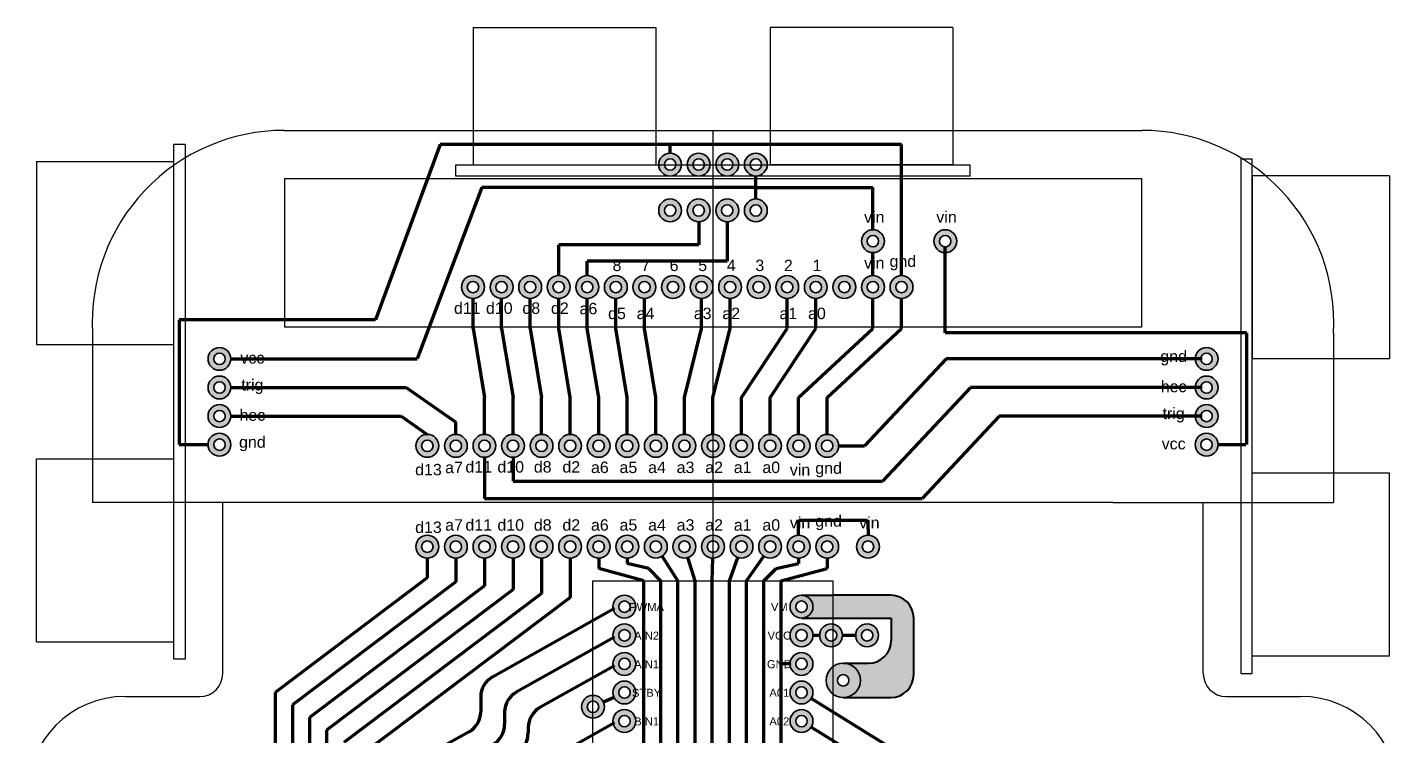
# Model space of a CAD drawing. Header units: millimetres. Extents: x 19 to 945, y 10 to 287.
# Drawn here: x 805.5 to 925.5, y 200.4 to 262.3 of the extents above; entities that cross this region are included whole.
import ezdxf

# ---------------------------------------------------------------- set-up
doc = ezdxf.new("R2010")
doc.units = ezdxf.units.MM
for name, color, linetype, lineweight in [('alimentacion', 7, 'Continuous', 40), ('ribetes', 7, 'Continuous', 100), ('TALADRO', 7, 'Continuous', 35)]:
    doc.layers.add(name, color=color, linetype=linetype, lineweight=lineweight)
for name, color, linetype in [('motores', 160, 'Continuous'), ('placas', 80, 'Continuous'), ('ruedas', 160, 'Continuous')]:
    doc.layers.add(name, color=color, linetype=linetype)
doc.styles.get("Standard").update_dxf_attribs({"font": 'arial.ttf'})

msp = doc.modelspace()

# ---------------------------------------------------------------- hatches: boundary and pattern name
at = {"layer": 'alimentacion'}
h = msp.add_hatch(color=256, dxfattribs=at)
h.dxf.hatch_style = 1
h.paths.add_polyline_path([(883.05, 210.7, 0.414214), (881.05, 212.7), (875.98, 212.7), (875.98, 210.7), (881.09, 210.7), (881.09, 208.76, -0.414214), (879.09, 206.76), (876.88, 206.76, -0.414214), (878.38, 205.26, -0.414214), (876.88, 203.76), (878.83, 203.76), (881.05, 203.76, 0.414214), (883.05, 205.76)])
h.paths.add_polyline_path([(875.98, 212.7), (873.23, 212.7, -0.414214), (874.23, 211.7, -0.414214), (873.23, 210.7), (875.55, 210.7), (875.98, 210.7)])
at = {"layer": 'TALADRO'}
h = msp.add_hatch(color=256, dxfattribs=at)
h.dxf.hatch_style = 1
h.paths.add_polyline_path([(862.73, 250.36, 1), (860.73, 250.36, 1)])
h.paths.add_polyline_path([(861.23, 250.36, -1), (862.23, 250.36, -1)], flags=16)
h = msp.add_hatch(color=256, dxfattribs=at)
h.dxf.hatch_style = 1
h.paths.add_polyline_path([(865.23, 250.36, 1), (863.23, 250.36, 1)])
h.paths.add_polyline_path([(863.73, 250.36, -1), (864.73, 250.36, -1)], flags=16)
h = msp.add_hatch(color=256, dxfattribs=at)
h.dxf.hatch_style = 1
h.paths.add_polyline_path([(867.73, 250.36, 1), (865.73, 250.36, 1)])
h.paths.add_polyline_path([(866.23, 250.36, -1), (867.23, 250.36, -1)], flags=16)
h = msp.add_hatch(color=256, dxfattribs=at)
h.dxf.hatch_style = 1
h.paths.add_polyline_path([(870.23, 250.36, 1), (868.23, 250.36, 1)])
h.paths.add_polyline_path([(868.73, 250.36, -1), (869.73, 250.36, -1)], flags=16)
h = msp.add_hatch(color=256, dxfattribs=at)
h.dxf.hatch_style = 1
h.paths.add_polyline_path([(862.73, 246.35, 1), (860.73, 246.35, 1)])
h.paths.add_polyline_path([(861.23, 246.35, -1), (862.23, 246.35, -1)], flags=16)
h = msp.add_hatch(color=256, dxfattribs=at)
h.dxf.hatch_style = 1
h.paths.add_polyline_path([(865.23, 246.35, 1), (863.23, 246.35, 1)])
h.paths.add_polyline_path([(863.73, 246.35, -1), (864.73, 246.35, -1)], flags=16)
h = msp.add_hatch(color=256, dxfattribs=at)
h.dxf.hatch_style = 1
h.paths.add_polyline_path([(867.73, 246.35, 1), (865.73, 246.35, 1)])
h.paths.add_polyline_path([(866.23, 246.35, -1), (867.23, 246.35, -1)], flags=16)
h = msp.add_hatch(color=256, dxfattribs=at)
h.dxf.hatch_style = 1
h.paths.add_polyline_path([(870.23, 246.35, 1), (868.23, 246.35, 1)])
h.paths.add_polyline_path([(868.73, 246.35, -1), (869.73, 246.35, -1)], flags=16)
h = msp.add_hatch(color=256, dxfattribs=at)
h.dxf.hatch_style = 1
h.paths.add_polyline_path([(880.48, 243.66, 1), (878.48, 243.66, 1)])
h.paths.add_polyline_path([(878.98, 243.66, -1), (879.98, 243.66, -1)], flags=16)
h = msp.add_hatch(color=256, dxfattribs=at)
h.dxf.hatch_style = 1
h.paths.add_polyline_path([(886.81, 243.66, 1), (884.81, 243.66, 1)])
h.paths.add_polyline_path([(885.31, 243.66, -1), (886.31, 243.66, -1)], flags=16)
h = msp.add_hatch(color=256, dxfattribs=at)
h.dxf.hatch_style = 1
h.paths.add_polyline_path([(845.48, 239.65, 1), (843.48, 239.65, 1)])
h.paths.add_polyline_path([(843.98, 239.65, -1), (844.98, 239.65, -1)], flags=16)
h = msp.add_hatch(color=256, dxfattribs=at)
h.dxf.hatch_style = 1
h.paths.add_polyline_path([(847.98, 239.65, 1), (845.98, 239.65, 1)])
h.paths.add_polyline_path([(846.48, 239.65, -1), (847.48, 239.65, -1)], flags=16)
h = msp.add_hatch(color=256, dxfattribs=at)
h.dxf.hatch_style = 1
h.paths.add_polyline_path([(850.48, 239.65, 1), (848.48, 239.65, 1)])
h.paths.add_polyline_path([(848.98, 239.65, -1), (849.98, 239.65, -1)], flags=16)
h = msp.add_hatch(color=256, dxfattribs=at)
h.dxf.hatch_style = 1
h.paths.add_polyline_path([(852.98, 239.65, 1), (850.98, 239.65, 1)])
h.paths.add_polyline_path([(851.48, 239.65, -1), (852.48, 239.65, -1)], flags=16)
h = msp.add_hatch(color=256, dxfattribs=at)
h.dxf.hatch_style = 1
h.paths.add_polyline_path([(853.48, 239.65, 1), (855.48, 239.65, 1)])
h.paths.add_polyline_path([(854.98, 239.65, -1), (853.98, 239.65, -1)], flags=16)
h = msp.add_hatch(color=256, dxfattribs=at)
h.dxf.hatch_style = 1
h.paths.add_polyline_path([(857.98, 239.65, 1), (855.98, 239.65, 1)])
h.paths.add_polyline_path([(856.48, 239.65, -1), (857.48, 239.65, -1)], flags=16)
h = msp.add_hatch(color=256, dxfattribs=at)
h.dxf.hatch_style = 1
h.paths.add_polyline_path([(860.48, 239.65, 1), (858.48, 239.65, 1)])
h.paths.add_polyline_path([(858.98, 239.65, -1), (859.98, 239.65, -1)], flags=16)
h = msp.add_hatch(color=256, dxfattribs=at)
h.dxf.hatch_style = 1
h.paths.add_polyline_path([(862.98, 239.65, 1), (860.98, 239.65, 1)])
h.paths.add_polyline_path([(861.48, 239.65, -1), (862.48, 239.65, -1)], flags=16)
h = msp.add_hatch(color=256, dxfattribs=at)
h.dxf.hatch_style = 1
h.paths.add_polyline_path([(865.48, 239.65, 1), (863.48, 239.65, 1)])
h.paths.add_polyline_path([(863.98, 239.65, -1), (864.98, 239.65, -1)], flags=16)
h = msp.add_hatch(color=256, dxfattribs=at)
h.dxf.hatch_style = 1
h.paths.add_polyline_path([(867.98, 239.65, 1), (865.98, 239.65, 1)])
h.paths.add_polyline_path([(866.48, 239.65, -1), (867.48, 239.65, -1)], flags=16)
h = msp.add_hatch(color=256, dxfattribs=at)
h.dxf.hatch_style = 1
h.paths.add_polyline_path([(870.48, 239.65, 1), (868.48, 239.65, 1)])
h.paths.add_polyline_path([(868.98, 239.65, -1), (869.98, 239.65, -1)], flags=16)
h = msp.add_hatch(color=256, dxfattribs=at)
h.dxf.hatch_style = 1
h.paths.add_polyline_path([(872.98, 239.65, 1), (870.98, 239.65, 1)])
h.paths.add_polyline_path([(871.48, 239.65, -1), (872.48, 239.65, -1)], flags=16)
h = msp.add_hatch(color=256, dxfattribs=at)
h.dxf.hatch_style = 1
h.paths.add_polyline_path([(875.48, 239.65, 1), (873.48, 239.65, 1)])
h.paths.add_polyline_path([(873.98, 239.65, -1), (874.98, 239.65, -1)], flags=16)
h = msp.add_hatch(color=256, dxfattribs=at)
h.dxf.hatch_style = 1
h.paths.add_polyline_path([(877.98, 239.65, 1), (875.98, 239.65, 1)])
h.paths.add_polyline_path([(876.48, 239.65, -1), (877.48, 239.65, -1)], flags=16)
h = msp.add_hatch(color=256, dxfattribs=at)
h.dxf.hatch_style = 1
h.paths.add_polyline_path([(880.48, 239.65, 1), (878.48, 239.65, 1)])
h.paths.add_polyline_path([(878.98, 239.65, -1), (879.98, 239.65, -1)], flags=16)
h = msp.add_hatch(color=256, dxfattribs=at)
h.dxf.hatch_style = 1
h.paths.add_polyline_path([(882.98, 239.65, 1), (880.98, 239.65, 1)])
h.paths.add_polyline_path([(881.48, 239.65, -1), (882.48, 239.65, -1)], flags=16)
h = msp.add_hatch(color=256, dxfattribs=at)
h.dxf.hatch_style = 1
h.paths.add_polyline_path([(823.29, 233.37, 1), (821.29, 233.37, 1)])
h.paths.add_polyline_path([(821.79, 233.37, -1), (822.79, 233.37, -1)], flags=16)
h = msp.add_hatch(color=256, dxfattribs=at)
h.dxf.hatch_style = 1
h.paths.add_polyline_path([(909.68, 233.37, 1), (907.68, 233.37, 1)])
h.paths.add_polyline_path([(908.18, 233.37, -1), (909.18, 233.37, -1)], flags=16)
h = msp.add_hatch(color=256, dxfattribs=at)
h.dxf.hatch_style = 1
h.paths.add_polyline_path([(823.29, 230.87, 1), (821.29, 230.87, 1)])
h.paths.add_polyline_path([(821.79, 230.87, -1), (822.79, 230.87, -1)], flags=16)
h = msp.add_hatch(color=256, dxfattribs=at)
h.dxf.hatch_style = 1
h.paths.add_polyline_path([(909.68, 230.87, 1), (907.68, 230.87, 1)])
h.paths.add_polyline_path([(908.18, 230.87, -1), (909.18, 230.87, -1)], flags=16)
h = msp.add_hatch(color=256, dxfattribs=at)
h.dxf.hatch_style = 1
h.paths.add_polyline_path([(823.29, 228.37, 1), (821.29, 228.37, 1)])
h.paths.add_polyline_path([(821.79, 228.37, -1), (822.79, 228.37, -1)], flags=16)
h = msp.add_hatch(color=256, dxfattribs=at)
h.dxf.hatch_style = 1
h.paths.add_polyline_path([(909.68, 228.37, 1), (907.68, 228.37, 1)])
h.paths.add_polyline_path([(908.18, 228.37, -1), (909.18, 228.37, -1)], flags=16)
h = msp.add_hatch(color=256, dxfattribs=at)
h.dxf.hatch_style = 1
h.paths.add_polyline_path([(823.29, 225.87, 1), (821.29, 225.87, 1)])
h.paths.add_polyline_path([(821.79, 225.87, -1), (822.79, 225.87, -1)], flags=16)
h = msp.add_hatch(color=256, dxfattribs=at)
h.dxf.hatch_style = 1
h.paths.add_polyline_path([(909.68, 225.87, 1), (907.68, 225.87, 1)])
h.paths.add_polyline_path([(908.18, 225.87, -1), (909.18, 225.87, -1)], flags=16)
h = msp.add_hatch(color=256, dxfattribs=at)
h.dxf.hatch_style = 1
h.paths.add_polyline_path([(841.48, 225.77, 1), (839.48, 225.77, 1)])
h.paths.add_polyline_path([(839.98, 225.77, -1), (840.98, 225.77, -1)], flags=16)
h = msp.add_hatch(color=256, dxfattribs=at)
h.dxf.hatch_style = 1
h.paths.add_polyline_path([(843.98, 225.77, 1), (841.98, 225.77, 1)])
h.paths.add_polyline_path([(842.48, 225.77, -1), (843.48, 225.77, -1)], flags=16)
h = msp.add_hatch(color=256, dxfattribs=at)
h.dxf.hatch_style = 1
h.paths.add_polyline_path([(846.48, 225.77, 1), (844.48, 225.77, 1)])
h.paths.add_polyline_path([(844.98, 225.77, -1), (845.98, 225.77, -1)], flags=16)
h = msp.add_hatch(color=256, dxfattribs=at)
h.dxf.hatch_style = 1
h.paths.add_polyline_path([(848.98, 225.77, 1), (846.98, 225.77, 1)])
h.paths.add_polyline_path([(847.48, 225.77, -1), (848.48, 225.77, -1)], flags=16)
h = msp.add_hatch(color=256, dxfattribs=at)
h.dxf.hatch_style = 1
h.paths.add_polyline_path([(851.48, 225.77, 1), (849.48, 225.77, 1)])
h.paths.add_polyline_path([(849.98, 225.77, -1), (850.98, 225.77, -1)], flags=16)
h = msp.add_hatch(color=256, dxfattribs=at)
h.dxf.hatch_style = 1
h.paths.add_polyline_path([(853.98, 225.77, 1), (851.98, 225.77, 1)])
h.paths.add_polyline_path([(852.48, 225.77, -1), (853.48, 225.77, -1)], flags=16)
h = msp.add_hatch(color=256, dxfattribs=at)
h.dxf.hatch_style = 1
h.paths.add_polyline_path([(854.48, 225.77, 1), (856.48, 225.77, 1)])
h.paths.add_polyline_path([(855.98, 225.77, -1), (854.98, 225.77, -1)], flags=16)
h = msp.add_hatch(color=256, dxfattribs=at)
h.dxf.hatch_style = 1
h.paths.add_polyline_path([(856.98, 225.77, 1), (858.98, 225.77, 1)])
h.paths.add_polyline_path([(858.48, 225.77, -1), (857.48, 225.77, -1)], flags=16)
h = msp.add_hatch(color=256, dxfattribs=at)
h.dxf.hatch_style = 1
h.paths.add_polyline_path([(859.48, 225.77, 1), (861.48, 225.77, 1)])
h.paths.add_polyline_path([(860.98, 225.77, -1), (859.98, 225.77, -1)], flags=16)
h = msp.add_hatch(color=256, dxfattribs=at)
h.dxf.hatch_style = 1
h.paths.add_polyline_path([(861.98, 225.77, 1), (863.98, 225.77, 1)])
h.paths.add_polyline_path([(863.48, 225.77, -1), (862.48, 225.77, -1)], flags=16)
h = msp.add_hatch(color=256, dxfattribs=at)
h.dxf.hatch_style = 1
h.paths.add_polyline_path([(864.48, 225.77, 1), (866.48, 225.77, 1)])
h.paths.add_polyline_path([(865.98, 225.77, -1), (864.98, 225.77, -1)], flags=16)
h = msp.add_hatch(color=256, dxfattribs=at)
h.dxf.hatch_style = 1
h.paths.add_polyline_path([(866.98, 225.77, 1), (868.98, 225.77, 1)])
h.paths.add_polyline_path([(868.48, 225.77, -1), (867.48, 225.77, -1)], flags=16)
h = msp.add_hatch(color=256, dxfattribs=at)
h.dxf.hatch_style = 1
h.paths.add_polyline_path([(869.48, 225.77, 1), (871.48, 225.77, 1)])
h.paths.add_polyline_path([(870.98, 225.77, -1), (869.98, 225.77, -1)], flags=16)
h = msp.add_hatch(color=256, dxfattribs=at)
h.dxf.hatch_style = 1
h.paths.add_polyline_path([(871.98, 225.77, 1), (873.98, 225.77, 1)])
h.paths.add_polyline_path([(873.48, 225.77, -1), (872.48, 225.77, -1)], flags=16)
h = msp.add_hatch(color=256, dxfattribs=at)
h.dxf.hatch_style = 1
h.paths.add_polyline_path([(874.48, 225.77, 1), (876.48, 225.77, 1)])
h.paths.add_polyline_path([(875.98, 225.77, -1), (874.98, 225.77, -1)], flags=16)
h = msp.add_hatch(color=256, dxfattribs=at)
h.dxf.hatch_style = 1
h.paths.add_polyline_path([(841.48, 216.95, 1), (839.48, 216.95, 1)])
h.paths.add_polyline_path([(839.98, 216.95, -1), (840.98, 216.95, -1)], flags=16)
h = msp.add_hatch(color=256, dxfattribs=at)
h.dxf.hatch_style = 1
h.paths.add_polyline_path([(843.98, 216.95, 1), (841.98, 216.95, 1)])
h.paths.add_polyline_path([(842.48, 216.95, -1), (843.48, 216.95, -1)], flags=16)
h = msp.add_hatch(color=256, dxfattribs=at)
h.dxf.hatch_style = 1
h.paths.add_polyline_path([(846.48, 216.95, 1), (844.48, 216.95, 1)])
h.paths.add_polyline_path([(844.98, 216.95, -1), (845.98, 216.95, -1)], flags=16)
h = msp.add_hatch(color=256, dxfattribs=at)
h.dxf.hatch_style = 1
h.paths.add_polyline_path([(848.98, 216.95, 1), (846.98, 216.95, 1)])
h.paths.add_polyline_path([(847.48, 216.95, -1), (848.48, 216.95, -1)], flags=16)
h = msp.add_hatch(color=256, dxfattribs=at)
h.dxf.hatch_style = 1
h.paths.add_polyline_path([(851.48, 216.95, 1), (849.48, 216.95, 1)])
h.paths.add_polyline_path([(849.98, 216.95, -1), (850.98, 216.95, -1)], flags=16)
h = msp.add_hatch(color=256, dxfattribs=at)
h.dxf.hatch_style = 1
h.paths.add_polyline_path([(853.98, 216.95, 1), (851.98, 216.95, 1)])
h.paths.add_polyline_path([(852.48, 216.95, -1), (853.48, 216.95, -1)], flags=16)
h = msp.add_hatch(color=256, dxfattribs=at)
h.dxf.hatch_style = 1
h.paths.add_polyline_path([(856.48, 216.95, 1), (854.48, 216.95, 1)])
h.paths.add_polyline_path([(854.98, 216.95, -1), (855.98, 216.95, -1)], flags=16)
h = msp.add_hatch(color=256, dxfattribs=at)
h.dxf.hatch_style = 1
h.paths.add_polyline_path([(858.98, 216.95, 1), (856.98, 216.95, 1)])
h.paths.add_polyline_path([(857.48, 216.95, -1), (858.48, 216.95, -1)], flags=16)
h = msp.add_hatch(color=256, dxfattribs=at)
h.dxf.hatch_style = 1
h.paths.add_polyline_path([(861.48, 216.95, 1), (859.48, 216.95, 1)])
h.paths.add_polyline_path([(859.98, 216.95, -1), (860.98, 216.95, -1)], flags=16)
h = msp.add_hatch(color=256, dxfattribs=at)
h.dxf.hatch_style = 1
h.paths.add_polyline_path([(863.98, 216.95, 1), (861.98, 216.95, 1)])
h.paths.add_polyline_path([(862.48, 216.95, -1), (863.48, 216.95, -1)], flags=16)
h = msp.add_hatch(color=256, dxfattribs=at)
h.dxf.hatch_style = 1
h.paths.add_polyline_path([(866.48, 216.95, 1), (864.48, 216.95, 1)])
h.paths.add_polyline_path([(864.98, 216.95, -1), (865.98, 216.95, -1)], flags=16)
h = msp.add_hatch(color=256, dxfattribs=at)
h.dxf.hatch_style = 1
h.paths.add_polyline_path([(868.98, 216.95, 1), (866.98, 216.95, 1)])
h.paths.add_polyline_path([(867.48, 216.95, -1), (868.48, 216.95, -1)], flags=16)
h = msp.add_hatch(color=256, dxfattribs=at)
h.dxf.hatch_style = 1
h.paths.add_polyline_path([(871.48, 216.95, 1), (869.48, 216.95, 1)])
h.paths.add_polyline_path([(869.98, 216.95, -1), (870.98, 216.95, -1)], flags=16)
h = msp.add_hatch(color=256, dxfattribs=at)
h.dxf.hatch_style = 1
h.paths.add_polyline_path([(873.98, 216.95, 1), (871.98, 216.95, 1)])
h.paths.add_polyline_path([(872.48, 216.95, -1), (873.48, 216.95, -1)], flags=16)
h = msp.add_hatch(color=256, dxfattribs=at)
h.dxf.hatch_style = 1
h.paths.add_polyline_path([(876.48, 216.95, 1), (874.48, 216.95, 1)])
h.paths.add_polyline_path([(874.98, 216.95, -1), (875.98, 216.95, -1)], flags=16)
h = msp.add_hatch(color=256, dxfattribs=at)
h.dxf.hatch_style = 1
h.paths.add_polyline_path([(880.05, 216.95, 1), (878.05, 216.95, 1)])
h.paths.add_polyline_path([(878.55, 216.95, -1), (879.55, 216.95, -1)], flags=16)
h = msp.add_hatch(color=256, dxfattribs=at)
h.dxf.hatch_style = 1
h.paths.add_polyline_path([(858.73, 211.7, 1), (856.73, 211.7, 1)])
h.paths.add_polyline_path([(857.23, 211.7, -1), (858.23, 211.7, -1)], flags=16)
h = msp.add_hatch(color=256, dxfattribs=at)
h.dxf.hatch_style = 1
h.paths.add_polyline_path([(874.23, 211.7, 1), (872.23, 211.7, 1)])
h.paths.add_polyline_path([(872.73, 211.7, -1), (873.73, 211.7, -1)], flags=16)
h = msp.add_hatch(color=256, dxfattribs=at)
h.dxf.hatch_style = 1
h.paths.add_polyline_path([(858.73, 209.2, 1), (856.73, 209.2, 1)])
h.paths.add_polyline_path([(857.23, 209.2, -1), (858.23, 209.2, -1)], flags=16)
h = msp.add_hatch(color=256, dxfattribs=at)
h.dxf.hatch_style = 1
h.paths.add_polyline_path([(874.23, 209.2, 1), (872.23, 209.2, 1)])
h.paths.add_polyline_path([(872.73, 209.2, -1), (873.73, 209.2, -1)], flags=16)
h = msp.add_hatch(color=256, dxfattribs=at)
h.dxf.hatch_style = 1
h.paths.add_polyline_path([(876.82, 209.2, 1), (874.82, 209.2, 1)])
h.paths.add_polyline_path([(875.32, 209.2, -1), (876.32, 209.2, -1)], flags=16)
h = msp.add_hatch(color=256, dxfattribs=at)
h.dxf.hatch_style = 1
h.paths.add_polyline_path([(879.97, 209.2, 1), (877.97, 209.2, 1)])
h.paths.add_polyline_path([(878.47, 209.2, -1), (879.47, 209.2, -1)], flags=16)
h = msp.add_hatch(color=256, dxfattribs=at)
h.dxf.hatch_style = 1
h.paths.add_polyline_path([(858.73, 206.7, 1), (856.73, 206.7, 1)])
h.paths.add_polyline_path([(857.23, 206.7, -1), (858.23, 206.7, -1)], flags=16)
h = msp.add_hatch(color=256, dxfattribs=at)
h.dxf.hatch_style = 1
h.paths.add_polyline_path([(874.23, 206.7, 1), (872.23, 206.7, 1)])
h.paths.add_polyline_path([(872.73, 206.7, -1), (873.73, 206.7, -1)], flags=16)
h = msp.add_hatch(color=256, dxfattribs=at)
h.dxf.hatch_style = 1
h.paths.add_polyline_path([(875.98, 206.47), (875.98, 204.06, 0.61711), (878.38, 205.26, 0.61711)])
h.paths.add_polyline_path([(876.38, 205.26, -1), (877.38, 205.26, -1)], flags=16)
h.paths.add_polyline_path([(875.98, 206.47, 0.236774), (875.38, 205.26, 0.236774), (875.98, 204.06)])
h = msp.add_hatch(color=256, dxfattribs=at)
h.dxf.hatch_style = 1
h.paths.add_polyline_path([(858.73, 204.2, 1), (856.73, 204.2, 1)])
h.paths.add_polyline_path([(857.23, 204.2, -1), (858.23, 204.2, -1)], flags=16)
h = msp.add_hatch(color=256, dxfattribs=at)
h.dxf.hatch_style = 1
h.paths.add_polyline_path([(874.23, 204.2, 1), (872.23, 204.2, 1)])
h.paths.add_polyline_path([(872.73, 204.2, -1), (873.73, 204.2, -1)], flags=16)
h = msp.add_hatch(color=256, dxfattribs=at)
h.dxf.hatch_style = 1
h.paths.add_polyline_path([(855.98, 202.95, 1), (853.98, 202.95, 1)])
h.paths.add_polyline_path([(854.48, 202.95, -1), (855.48, 202.95, -1)], flags=16)
h = msp.add_hatch(color=256, dxfattribs=at)
h.dxf.hatch_style = 1
h.paths.add_polyline_path([(858.73, 201.7, 1), (856.73, 201.7, 1)])
h.paths.add_polyline_path([(857.23, 201.7, -1), (858.23, 201.7, -1)], flags=16)
h = msp.add_hatch(color=256, dxfattribs=at)
h.dxf.hatch_style = 1
h.paths.add_polyline_path([(874.23, 201.7, 1), (872.23, 201.7, 1)])
h.paths.add_polyline_path([(872.73, 201.7, -1), (873.73, 201.7, -1)], flags=16)

# ---------------------------------------------------------------- linework, layer by layer
for p, q in [((827.96, 253.35), (903.01, 253.35)), ((811.18, 235.63), (811.18, 220.82)), ((919.78, 235.63), (919.78, 220.82)), ((830.48, 220.82), (811.18, 220.82)), ((822.58, 205.85), (822.58, 220.82)), ((900.48, 220.82), (830.48, 220.82)), ((900.48, 220.82), (919.78, 220.82)), ((908.39, 205.85), (908.39, 220.82)), ((814.03, 203.85), (820.58, 203.85)), ((910.39, 203.85), (916.94, 203.85))]:
    msp.add_line(p, q)
for centre, radius, start, end in [((827.96, 236.55), 16.8, 90, 183.1307), ((903.01, 236.55), 16.8, 356.8693, 90), ((820.58, 205.85), 2, 270, 0), ((910.39, 205.85), 2, 180, 270), ((814.03, 195.3), 8.55, 90, 179.9997), ((916.94, 195.3), 8.55, 0.0003, 90)]:
    msp.add_arc(centre, radius, start, end)
at = {"layer": 'alimentacion'}
for p, q in [((873.23, 212.7), (876.02, 212.7)), ((881.05, 212.7), (876.02, 212.7)), ((873.23, 210.7), (875.55, 210.7)), ((875.55, 210.7), (881.09, 210.7)), ((881.09, 210.7), (881.09, 208.76)), ((883.05, 205.76), (883.05, 210.7)), ((876.88, 206.76), (879.09, 206.76)), ((876.88, 203.76), (878.83, 203.76)), ((878.83, 203.76), (881.05, 203.76))]:
    msp.add_line(p, q, dxfattribs=at)
for centre, start, end in [((881.05, 210.7), 0, 90), ((879.09, 208.76), 270, 0), ((881.05, 205.76), 270, 0)]:
    msp.add_arc(centre, 2, start, end, dxfattribs=at)
at = {"layer": 'motores'}
for p, q in [((827.98, 249.15), (902.98, 249.15)), ((827.98, 249.15), (827.98, 236.15)), ((902.98, 249.15), (902.98, 236.15)), ((902.98, 236.15), (827.98, 236.15))]:
    msp.add_line(p, q, dxfattribs=at)
at = {"layer": 'placas'}
for p, q in [((844.48, 262.35), (860.48, 262.35)), ((844.48, 262.35), (844.48, 250.35)), ((860.48, 262.35), (860.48, 250.35)), ((886.48, 262.35), (870.48, 262.35)), ((870.48, 262.35), (870.48, 250.35)), ((886.48, 262.35), (886.48, 250.35)), ((818.29, 207.12), (818.29, 252.12)), ((819.29, 252.12), (818.29, 252.12)), ((819.29, 252.12), (819.29, 207.12)), ((911.68, 250.87), (911.68, 205.87)), ((911.68, 250.87), (912.68, 250.87)), ((912.68, 205.87), (912.68, 250.87)), ((806.29, 250.62), (806.29, 234.62)), ((806.29, 250.62), (818.29, 250.62)), ((842.98, 249.35), (842.98, 250.35)), ((842.98, 250.35), (887.98, 250.35)), ((844.48, 250.35), (860.48, 250.35)), ((886.48, 250.35), (870.48, 250.35)), ((887.98, 249.35), (887.98, 250.35)), ((887.98, 249.35), (842.98, 249.35)), ((912.68, 249.37), (912.68, 233.37)), ((924.68, 249.37), (912.68, 249.37)), ((924.68, 249.37), (924.68, 233.37)), ((806.29, 234.62), (818.29, 234.62)), ((924.68, 233.37), (912.68, 233.37)), ((806.29, 208.62), (806.29, 224.62)), ((806.29, 224.62), (818.29, 224.62)), ((924.68, 223.37), (912.68, 223.37)), ((912.68, 207.37), (912.68, 223.37)), ((924.68, 207.37), (924.68, 223.37)), ((854.98, 213.95), (875.98, 213.95)), ((854.98, 191.95), (854.98, 213.95)), ((875.98, 213.95), (875.98, 191.95)), ((806.29, 208.62), (818.29, 208.62)), ((819.29, 207.12), (818.29, 207.12)), ((924.68, 207.37), (912.68, 207.37)), ((911.68, 205.87), (912.68, 205.87))]:
    msp.add_line(p, q, dxfattribs=at)
at = {"layer": 'ribetes'}
for p, q in [((841.61, 252.12), (835.95, 236.79)), ((858.73, 252.12), (841.61, 252.12)), ((881.98, 252.12), (858.73, 252.12)), ((861.73, 251.36), (861.73, 252.12)), ((881.98, 240.65), (881.98, 252.12)), ((869.23, 247.35), (869.23, 249.36)), ((845.26, 248.35), (839.6, 233.37)), ((869.23, 248.35), (845.26, 248.35)), ((869.23, 248.35), (879.48, 248.35)), ((879.48, 244.66), (879.48, 248.35)), ((864.23, 245.35), (864.23, 243.33)), ((866.73, 245.35), (866.73, 241.92)), ((851.98, 240.65), (851.98, 243.33)), ((864.23, 243.33), (851.98, 243.33)), ((879.48, 240.65), (879.48, 242.66)), ((885.81, 235.64), (885.81, 243.16)), ((854.48, 240.65), (854.48, 241.92)), ((866.73, 241.92), (854.48, 241.92)), ((844.48, 236.02), (844.48, 238.65)), ((846.98, 236.02), (846.98, 238.65)), ((849.48, 236.02), (849.48, 238.65)), ((851.98, 236.02), (851.98, 238.65)), ((854.48, 236.02), (854.48, 238.65)), ((856.98, 236.02), (856.98, 238.65)), ((856.98, 236.02), (856.98, 238.65)), ((859.48, 236.02), (859.48, 238.65)), ((864.48, 236.02), (864.48, 238.65)), ((866.98, 236.02), (866.98, 238.65)), ((871.98, 236.02), (871.98, 238.65)), ((874.48, 236.02), (874.48, 238.65)), ((879.48, 236.02), (879.48, 238.65)), ((881.98, 236.02), (881.98, 238.65)), ((835.95, 236.79), (818.76, 236.79)), ((818.76, 236.79), (818.76, 225.87)), ((844.48, 236.02), (845.48, 229.98)), ((846.98, 236.02), (847.98, 229.98)), ((849.48, 236.02), (850.48, 229.98)), ((852.98, 229.98), (851.98, 236.02)), ((855.48, 229.98), (854.48, 236.02)), ((857.98, 229.98), (856.98, 236.02)), ((860.48, 229.98), (859.48, 236.02)), ((862.98, 229.98), (864.48, 236.02)), ((865.48, 229.98), (866.98, 236.02)), ((867.98, 229.98), (871.98, 236.02)), ((870.48, 229.98), (874.48, 236.02)), ((872.98, 229.98), (879.48, 236.02)), ((875.48, 229.98), (881.98, 236.02)), ((912.18, 235.64), (885.81, 235.64)), ((912.18, 235.64), (912.18, 225.87)), ((823.29, 233.37), (839.6, 233.37)), ((885.88, 233.37), (878.73, 225.77)), ((908.28, 233.37), (885.88, 233.37)), ((823.29, 230.87), (838.63, 230.87)), ((838.63, 230.87), (842.98, 227.84)), ((888.02, 230.87), (880.32, 222.67)), ((908.28, 230.87), (888.02, 230.87)), ((845.48, 226.77), (845.48, 229.98)), ((847.98, 226.77), (847.98, 229.98)), ((850.48, 226.77), (850.48, 229.98)), ((852.98, 226.77), (852.98, 229.98)), ((855.48, 226.77), (855.48, 229.98)), ((857.98, 226.77), (857.98, 229.98)), ((860.48, 226.77), (860.48, 229.98)), ((862.98, 226.77), (862.98, 229.98)), ((865.48, 226.77), (865.48, 229.98)), ((867.98, 226.77), (867.98, 229.98)), ((870.48, 226.77), (870.48, 229.98)), ((872.98, 226.77), (872.98, 229.98)), ((875.48, 226.77), (875.48, 229.98)), ((823.29, 228.37), (838.18, 228.37)), ((838.18, 228.37), (840.48, 226.77)), ((890.54, 228.37), (883.78, 221.17)), ((885.67, 228.37), (885.67, 228.37)), ((908.29, 228.37), (890.54, 228.37)), ((842.98, 226.77), (842.98, 227.84)), ((818.76, 225.87), (821.29, 225.87)), ((876.48, 225.77), (878.73, 225.77)), ((909.68, 225.87), (912.13, 225.87)), ((845.48, 224.77), (845.48, 221.17)), ((847.98, 224.77), (847.98, 222.67)), ((847.98, 222.67), (880.32, 222.67)), ((845.48, 221.17), (883.78, 221.17)), ((872.98, 217.95), (872.98, 219.26)), ((872.98, 219.26), (879, 219.26)), ((879, 219.26), (879.05, 218.22)), ((879.05, 218.22), (879.05, 217.95)), ((862.42, 213.95), (861.03, 216.11)), ((866.92, 213.95), (867.65, 216.01)), ((868.42, 213.95), (869.92, 216.13)), ((840.48, 215.95), (840.48, 214.23)), ((842.98, 215.95), (842.98, 213.88)), ((845.48, 215.95), (845.48, 213.54)), ((847.98, 215.95), (847.98, 213.2)), ((850.48, 215.95), (850.48, 212.85)), ((852.98, 215.95), (852.98, 212.51)), ((855.48, 215.95), (855.48, 215.03)), ((859.42, 213.95), (855.48, 215.03)), ((857.98, 215.95), (857.98, 215.49)), ((859.86, 215.03), (857.98, 215.49)), ((860.92, 213.95), (859.86, 215.03)), ((863.92, 213.95), (863.28, 216)), ((865.42, 213.95), (865.46, 215.95)), ((869.92, 213.95), (871.02, 215.03)), ((871.02, 215.03), (872.98, 215.49)), ((871.42, 213.95), (875.48, 215.03)), ((872.98, 215.95), (872.98, 215.49)), ((875.48, 215.95), (875.48, 215.03)), ((840.48, 214.23), (827.17, 204.21)), ((842.98, 213.88), (828.67, 203.11)), ((859.42, 135), (859.42, 213.95)), ((860.92, 135), (860.92, 213.95)), ((862.42, 135), (862.42, 213.95)), ((863.92, 135), (863.92, 213.95)), ((865.42, 135), (865.42, 213.95)), ((866.92, 135), (866.92, 213.95)), ((868.42, 135), (868.42, 213.95)), ((869.92, 135), (869.92, 213.95)), ((871.42, 213.95), (871.42, 194.2)), ((845.48, 213.54), (830.17, 202.02)), ((847.98, 213.2), (831.67, 200.92)), ((850.48, 212.85), (833.17, 199.82)), ((852.98, 212.51), (834.67, 198.73)), ((856.86, 211.54), (846.18, 205.55)), ((856.86, 209.04), (848.27, 204.22)), ((874.23, 209.2), (874.82, 209.2)), ((876.82, 209.2), (877.97, 209.2)), ((856.86, 206.54), (850.33, 202.88)), ((872.23, 206.7), (871.42, 206.7)), ((827.17, 204.21), (827.17, 102.81)), ((828.67, 203.11), (828.67, 104.11)), ((845.16, 203.81), (845.16, 202.51)), ((855.9, 203.37), (856.82, 203.79)), ((830.17, 202.02), (830.17, 105.41)), ((847.25, 202.48), (847.25, 201.41)), ((831.67, 200.92), (831.67, 106.71)), ((844.14, 200.76), (838.75, 197.75)), ((856.86, 201.54), (843.25, 193.91)), ((849.31, 201.13), (849.31, 200.67))]:
    msp.add_line(p, q, dxfattribs=at)
at = {"layer": 'ribetes', "lineweight": 158}
for p, q in [((880.75, 199.54), (874.08, 203.67)), ((880.75, 197.04), (874.08, 201.17))]:
    msp.add_line(p, q, dxfattribs=at)
at = {"layer": 'ribetes'}
for centre, start, end in [((847.16, 203.81), 119.2616, 180), ((849.25, 202.48), 119.2616, 180), ((851.31, 201.13), 119.2616, 180), ((843.16, 202.51), 299.2616, 360), ((845.25, 201.41), 299.2616, 360), ((847.31, 200.67), 299.2616, 0)]:
    msp.add_arc(centre, 2, start, end, dxfattribs=at)
at = {"layer": 'ruedas'}
msp.add_line((865.48, 253.35), (865.48, 96.85), dxfattribs=at)
at = {"layer": 'TALADRO'}
for centre, radius in [((861.73, 250.36), 1), ((861.73, 250.36), 0.5), ((864.23, 250.36), 1), ((864.23, 250.36), 0.5), ((866.73, 250.36), 1), ((866.73, 250.36), 0.5), ((869.23, 250.36), 1), ((869.23, 250.36), 0.5), ((861.73, 246.35), 1), ((864.23, 246.35), 1), ((866.73, 246.35), 1), ((869.23, 246.35), 1), ((861.73, 246.35), 0.5), ((864.23, 246.35), 0.5), ((866.73, 246.35), 0.5), ((869.23, 246.35), 0.5), ((879.48, 243.66), 1), ((879.48, 243.66), 0.5), ((885.81, 243.66), 1), ((885.81, 243.66), 0.5), ((844.48, 239.65), 1), ((844.48, 239.65), 0.5), ((846.98, 239.65), 1), ((846.98, 239.65), 0.5), ((849.48, 239.65), 1), ((849.48, 239.65), 0.5), ((851.98, 239.65), 1), ((851.98, 239.65), 0.5), ((854.48, 239.65), 1), ((854.48, 239.65), 0.5), ((856.98, 239.65), 1), ((856.98, 239.65), 0.5), ((859.48, 239.65), 1), ((859.48, 239.65), 0.5), ((861.98, 239.65), 1), ((861.98, 239.65), 0.5), ((864.48, 239.65), 1), ((864.48, 239.65), 0.5), ((866.98, 239.65), 1), ((866.98, 239.65), 0.5), ((869.48, 239.65), 1), ((869.48, 239.65), 0.5), ((871.98, 239.65), 1), ((871.98, 239.65), 0.5), ((874.48, 239.65), 1), ((874.48, 239.65), 0.5), ((876.98, 239.65), 1), ((876.98, 239.65), 0.5), ((879.48, 239.65), 1), ((879.48, 239.65), 0.5), ((881.98, 239.65), 1), ((881.98, 239.65), 0.5), ((822.29, 233.37), 1), ((908.68, 233.37), 1), ((822.29, 233.37), 0.5), ((908.68, 233.37), 0.5), ((822.29, 230.87), 1), ((908.68, 230.87), 1), ((822.29, 230.87), 0.5), ((908.68, 230.87), 0.5), ((822.29, 228.37), 1), ((908.68, 228.37), 1), ((822.29, 228.37), 0.5), ((908.68, 228.37), 0.5), ((822.29, 225.87), 1), ((908.68, 225.87), 1), ((822.29, 225.87), 0.5), ((840.48, 225.77), 1), ((840.48, 225.77), 0.5), ((842.98, 225.77), 1), ((842.98, 225.77), 0.5), ((845.48, 225.77), 1), ((845.48, 225.77), 0.5), ((847.98, 225.77), 1), ((847.98, 225.77), 0.5), ((850.48, 225.77), 1), ((850.48, 225.77), 0.5), ((852.98, 225.77), 1), ((852.98, 225.77), 0.5), ((855.48, 225.77), 1), ((855.48, 225.77), 0.5), ((857.98, 225.77), 1), ((857.98, 225.77), 0.5), ((860.48, 225.77), 1), ((860.48, 225.77), 0.5), ((862.98, 225.77), 1), ((862.98, 225.77), 0.5), ((865.48, 225.77), 1), ((865.48, 225.77), 0.5), ((867.98, 225.77), 1), ((867.98, 225.77), 0.5), ((870.48, 225.77), 1), ((870.48, 225.77), 0.5), ((872.98, 225.77), 1), ((872.98, 225.77), 0.5), ((875.48, 225.77), 1), ((875.48, 225.77), 0.5), ((908.68, 225.87), 0.5), ((840.48, 216.95), 1), ((840.48, 216.95), 0.5), ((842.98, 216.95), 1), ((842.98, 216.95), 0.5), ((845.48, 216.95), 1), ((845.48, 216.95), 0.5), ((847.98, 216.95), 1), ((847.98, 216.95), 0.5), ((850.48, 216.95), 1), ((850.48, 216.95), 0.5), ((852.98, 216.95), 1), ((852.98, 216.95), 0.5), ((855.48, 216.95), 1), ((855.48, 216.95), 0.5), ((857.98, 216.95), 1), ((857.98, 216.95), 0.5), ((860.48, 216.95), 1), ((860.48, 216.95), 0.5), ((862.98, 216.95), 1), ((862.98, 216.95), 0.5), ((865.48, 216.95), 1), ((865.48, 216.95), 0.5), ((867.98, 216.95), 1), ((867.98, 216.95), 0.5), ((870.48, 216.95), 1), ((870.48, 216.95), 0.5), ((872.98, 216.95), 1), ((872.98, 216.95), 0.5), ((875.48, 216.95), 1), ((875.48, 216.95), 0.5), ((879.05, 216.95), 1), ((879.05, 216.95), 0.5), ((857.73, 211.7), 1), ((873.23, 211.7), 1), ((857.73, 211.7), 0.5), ((873.23, 211.7), 0.5), ((857.73, 209.2), 1), ((873.23, 209.2), 1), ((875.82, 209.2), 1), ((878.97, 209.2), 1), ((857.73, 209.2), 0.5), ((873.23, 209.2), 0.5), ((875.82, 209.2), 0.5), ((878.97, 209.2), 0.5), ((857.73, 206.7), 1), ((873.23, 206.7), 1), ((857.73, 206.7), 0.5), ((873.23, 206.7), 0.5), ((876.88, 205.26), 1.5), ((857.73, 204.2), 1), ((873.23, 204.2), 1), ((876.88, 205.26), 0.5), ((857.73, 204.2), 0.5), ((873.23, 204.2), 0.5), ((854.98, 202.95), 1), ((854.98, 202.95), 0.5), ((857.73, 201.7), 1), ((857.73, 201.7), 0.5), ((873.23, 201.7), 1), ((873.23, 201.7), 0.5)]:
    msp.add_circle(centre, radius, dxfattribs=at)

# ---------------------------------------------------------------- texts
at = {"layer": 'placas', "attachment_point": 5}
for s, insert, char_height in [('vin', (879.6, 245.77), 1), ('vin', (885.92, 245.77), 1), ('gnd', (882.1, 241.76), 1), ('8', (857.08, 241.54), 1), ('7', (859.58, 241.54), 1), ('6', (862.08, 241.54), 1), ('5', (864.58, 241.54), 1), ('4', (867.08, 241.54), 1), ('3', (869.58, 241.54), 1), ('2', (872.08, 241.54), 1), ('1', (874.58, 241.54), 1), ('vin', (879.6, 241.76), 1), ('d11', (843.98, 237.8), 1), ('d10', (846.78, 237.8), 1), ('d8', (849.58, 237.8), 1), ('d2', (852.08, 237.8), 1), ('a6', (854.58, 237.76), 1), ('d5', (857.08, 237.34), 1), ('a4', (859.58, 237.34), 1), ('a3', (864.58, 237.34), 1), ('a2', (867.08, 237.34), 1), ('a1', (872.08, 237.34), 1), ('a0', (874.58, 237.34), 1), ('gnd', (905.8, 233.45), 1), ('vcc', (825.17, 233.45), 1), ('trig', (825.17, 230.95), 1), ('hec', (905.8, 230.95), 1), ('hec', (825.17, 228.45), 1), ('trig', (905.8, 228.45), 1), ('gnd', (825.17, 225.95), 1), ('vcc', (905.8, 225.95), 1), ('d11', (844.98, 223.92), 1), ('d10', (847.78, 223.92), 1), ('d8', (850.58, 223.92), 1), ('d2', (853.08, 223.92), 1), ('a6', (855.58, 223.88), 1), ('a3', (863.08, 223.88), 1), ('a2', (865.58, 223.88), 1), ('a0', (870.58, 223.88), 1), ('d13', (840.58, 223.68), 1), ('a7', (842.82, 223.87), 1), ('a5', (858.08, 223.88), 1), ('a4', (860.58, 223.88), 1), ('a1', (868.08, 223.88), 1), ('vin', (873.1, 223.67), 1), ('gnd', (875.6, 223.67), 1), ('vin', (873.1, 219.05), 1), ('gnd', (875.6, 219.05), 1), ('vin', (879.17, 219.05), 1), ('d13', (840.58, 218.64), 1), ('a7', (842.82, 218.84), 1), ('d11', (844.98, 218.84), 1), ('d10', (847.78, 218.84), 1), ('d8', (850.58, 218.84), 1), ('d2', (853.08, 218.84), 1), ('a6', (855.58, 218.84), 1), ('a5', (858.08, 218.84), 1), ('a4', (860.58, 218.84), 1), ('a3', (863.08, 218.84), 1), ('a2', (865.58, 218.84), 1), ('a1', (868.08, 218.84), 1), ('a0', (870.58, 218.84), 1), ('PWMA', (859.67, 211.67), 0.7), ('VM', (871.29, 211.67), 0.7), ('AIN2', (859.67, 209.17), 0.7), ('VCC', (871.29, 209.17), 0.7), ('AIN1', (859.67, 206.67), 0.7), ('GND', (871.29, 206.67), 0.7), ('STBY', (859.67, 204.17), 0.7), ('A01', (871.29, 204.17), 0.7), ('BIN1', (859.67, 201.67), 0.7), ('A02', (871.29, 201.67), 0.7)]:
    msp.add_mtext_dynamic_manual_height_columns(s, width=2.2173, gutter_width=12.5, heights=[0], dxfattribs=dict(at, insert=insert, char_height=char_height))

doc.saveas('drawing.dxf')
